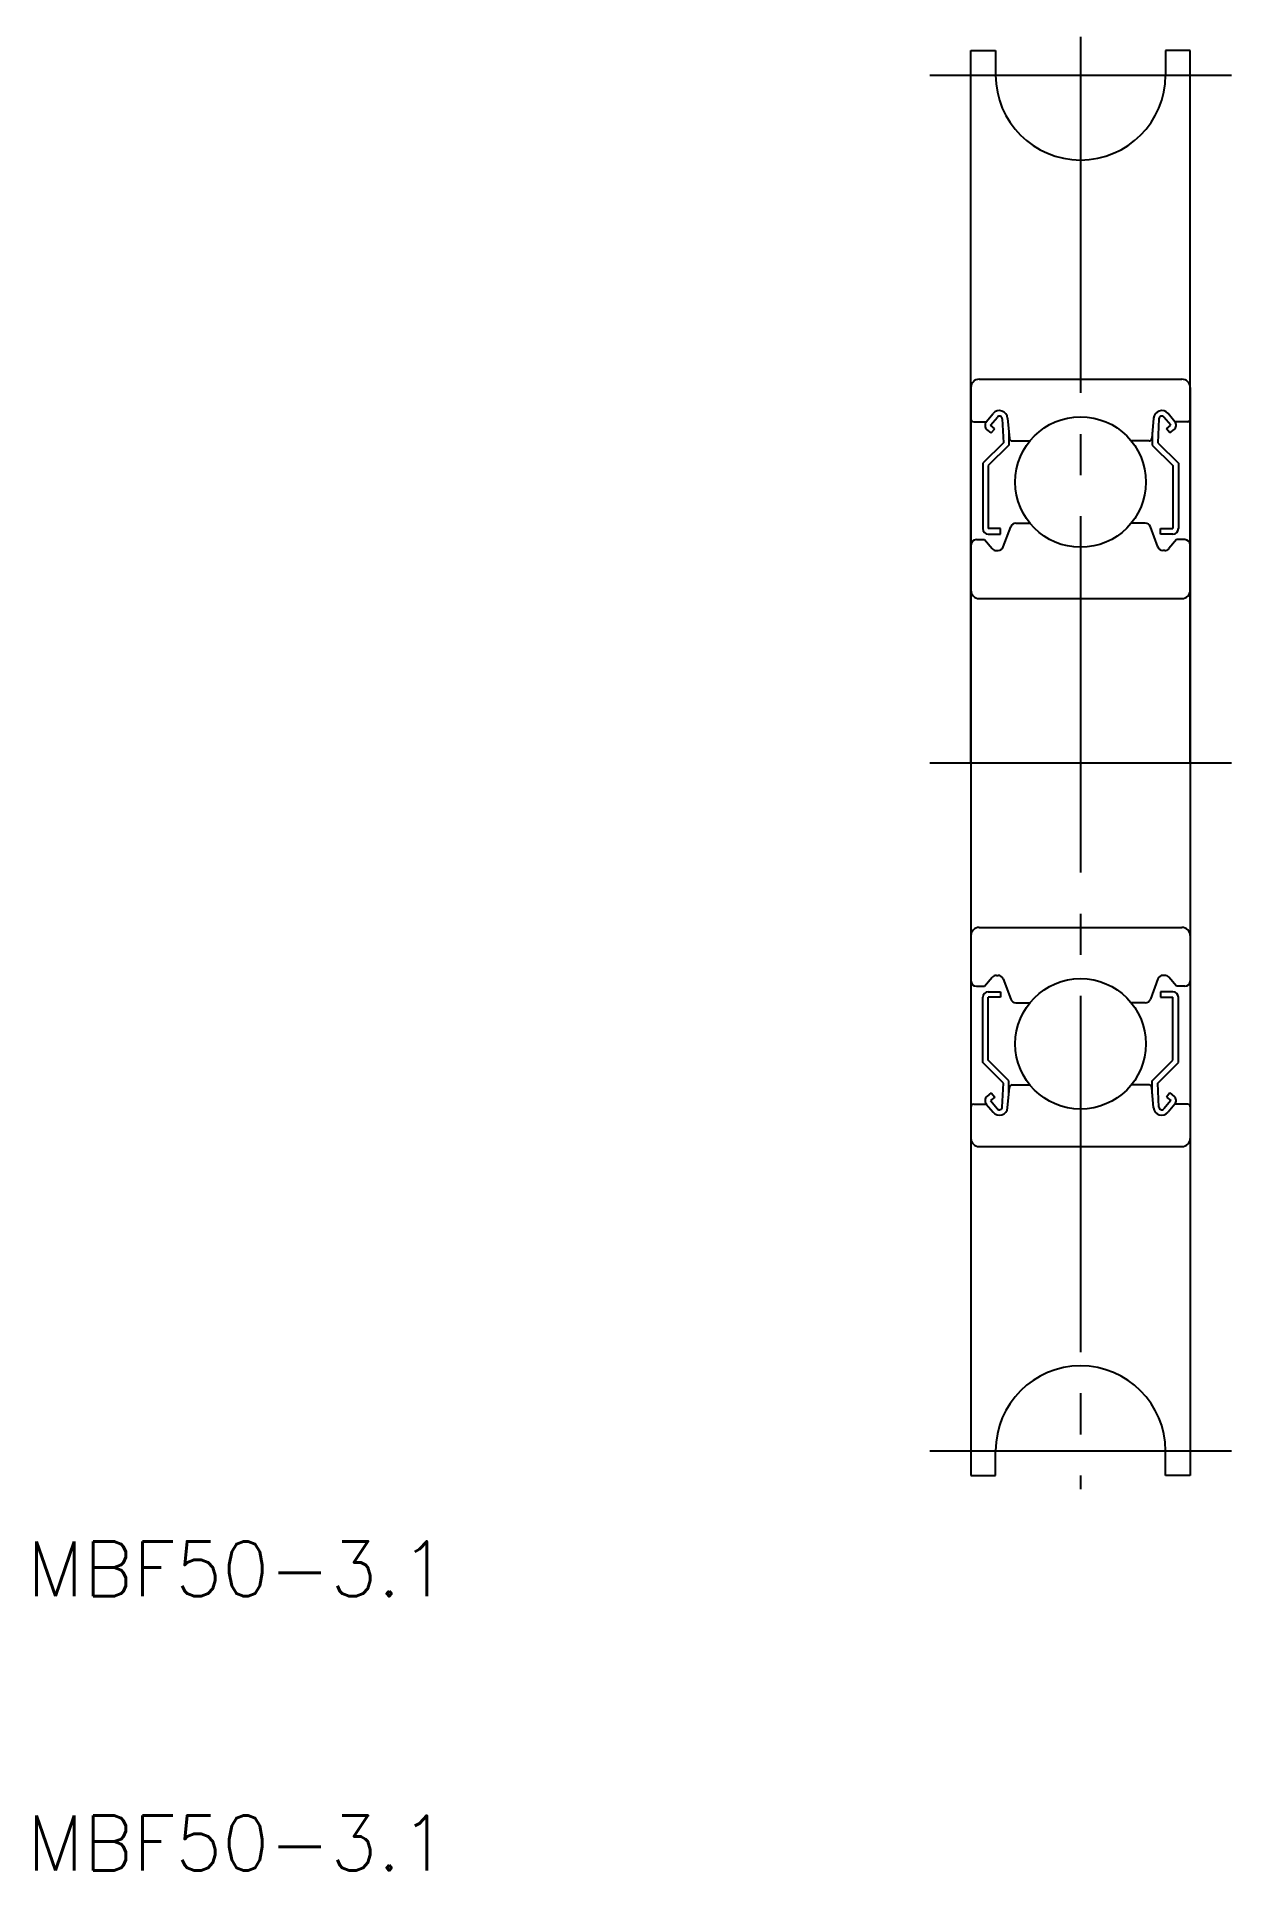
# Model space of a CAD drawing. Extents: x 130.2 to 173.8, y 112.4 to 179.3.
import ezdxf

# ---------------------------------------------------------------- set-up
doc = ezdxf.new("R2010")
doc.units = 0
doc.linetypes.add('CENTER', pattern=[17.5, 13, -1.5, 1.5, -1.5])
doc.layers.get('0').update_dxf_attribs({"linetype": 'CONTINUOUS'})
doc.layers.add('CENTER', color=1, linetype='CENTER')
doc.styles.get("Standard").update_dxf_attribs({"font": 'txt.shx', "bigfont": '@extfont2.shx'})

msp = doc.modelspace()

# ---------------------------------------------------------------- linework, layer by layer
at = {"color": 7, "linetype": 'CONTINUOUS'}
for p, q in [((164.323, 152.824), (164.323, 178.824)), ((164.323, 178.824), (165.223, 178.824)), ((165.223, 178.824), (165.223, 177.924)), ((171.423, 178.824), (171.423, 177.924)), ((172.323, 178.824), (171.423, 178.824)), ((172.323, 152.824), (172.323, 178.824)), ((164.323, 152.824), (164.323, 126.824)), ((172.323, 152.824), (172.323, 126.824)), ((165.223, 126.824), (165.223, 127.724)), ((171.423, 126.824), (171.423, 127.724)), ((164.323, 126.824), (165.223, 126.824)), ((172.323, 126.824), (171.423, 126.824))]:
    msp.add_line(p, q, dxfattribs=at)
for p, q in [((164.623, 166.824), (172.023, 166.824)), ((164.323, 166.524), (164.323, 139.124)), ((172.323, 166.524), (172.323, 139.124)), ((164.423, 165.274), (164.883, 165.274)), ((164.883, 165.274), (165.132, 165.572)), ((165.036, 165.145), (165.286, 165.444)), ((165.462, 165.384), (165.506, 164.507)), ((165.661, 165.405), (165.726, 164.665)), ((170.984, 165.405), (170.92, 164.665)), ((171.183, 165.384), (171.14, 164.507)), ((171.61, 165.145), (171.359, 165.444)), ((171.763, 165.274), (171.513, 165.572)), ((172.223, 165.274), (171.763, 165.274)), ((165.061, 164.864), (164.907, 164.992)), ((165.189, 165.017), (165.036, 165.145)), ((165.061, 164.864), (165.189, 165.017)), ((165.706, 164.894), (165.706, 164.424)), ((170.94, 164.894), (170.94, 164.424)), ((171.457, 165.017), (171.61, 165.145)), ((171.585, 164.864), (171.457, 165.017)), ((171.585, 164.864), (171.738, 164.992)), ((165.506, 164.507), (164.756, 163.757)), ((165.706, 164.424), (164.956, 163.674)), ((165.825, 164.574), (166.473, 164.574)), ((170.82, 164.574), (170.172, 164.574)), ((170.94, 164.424), (171.69, 163.674)), ((171.14, 164.507), (171.89, 163.757)), ((164.756, 163.757), (164.756, 161.374)), ((164.956, 163.674), (164.956, 161.374)), ((171.69, 163.674), (171.69, 161.374)), ((171.89, 163.757), (171.89, 161.374)), ((165.406, 161.374), (164.956, 161.374)), ((165.406, 161.174), (165.406, 161.374)), ((165.504, 160.706), (165.773, 161.443)), ((165.961, 161.574), (166.473, 161.574)), ((170.684, 161.574), (170.172, 161.574)), ((171.141, 160.706), (170.872, 161.443)), ((171.24, 161.374), (171.69, 161.374)), ((171.24, 161.174), (171.24, 161.374)), ((164.523, 160.974), (164.823, 160.974)), ((164.823, 160.974), (165.098, 160.646)), ((164.956, 161.174), (165.406, 161.174)), ((171.69, 161.174), (171.24, 161.174)), ((171.823, 160.974), (171.547, 160.646)), ((172.123, 160.974), (171.823, 160.974)), ((165.251, 160.574), (165.316, 160.574)), ((171.394, 160.574), (171.329, 160.574)), ((164.623, 158.824), (172.023, 158.824)), ((164.623, 146.824), (172.023, 146.824)), ((164.523, 144.674), (164.823, 144.674)), ((164.823, 144.674), (165.098, 145.003)), ((165.251, 145.074), (165.316, 145.074)), ((165.504, 144.943), (165.773, 144.206)), ((171.141, 144.943), (170.872, 144.206)), ((171.394, 145.074), (171.329, 145.074)), ((171.823, 144.674), (171.547, 145.003)), ((172.123, 144.674), (171.823, 144.674)), ((164.756, 141.891), (164.756, 144.274)), ((164.956, 144.474), (165.406, 144.474)), ((164.956, 141.974), (164.956, 144.274)), ((165.406, 144.274), (164.956, 144.274)), ((165.406, 144.474), (165.406, 144.274)), ((165.961, 144.074), (166.473, 144.074)), ((166.089, 144.074), (166.089, 144.074)), ((166.217, 144.074), (166.217, 144.074)), ((170.684, 144.074), (170.172, 144.074)), ((171.24, 144.474), (171.24, 144.274)), ((171.69, 144.474), (171.24, 144.474)), ((171.24, 144.274), (171.69, 144.274)), ((171.69, 141.974), (171.69, 144.274)), ((171.89, 141.891), (171.89, 144.274)), ((165.506, 141.141), (164.756, 141.891)), ((165.706, 141.224), (164.956, 141.974)), ((170.94, 141.224), (171.69, 141.974)), ((171.14, 141.141), (171.89, 141.891)), ((165.706, 140.754), (165.706, 141.224)), ((170.94, 140.754), (170.94, 141.224)), ((165.061, 140.784), (164.907, 140.656)), ((165.189, 140.631), (165.036, 140.503)), ((165.036, 140.503), (165.286, 140.205)), ((165.061, 140.784), (165.189, 140.631)), ((165.462, 140.264), (165.506, 141.141)), ((165.661, 140.243), (165.726, 140.983)), ((165.825, 141.074), (166.473, 141.074)), ((170.82, 141.074), (170.172, 141.074)), ((170.984, 140.243), (170.92, 140.983)), ((171.183, 140.264), (171.14, 141.141)), ((171.61, 140.503), (171.359, 140.205)), ((171.585, 140.784), (171.457, 140.631)), ((171.457, 140.631), (171.61, 140.503)), ((171.585, 140.784), (171.738, 140.656)), ((164.423, 140.374), (164.883, 140.374)), ((164.883, 140.374), (165.132, 140.077)), ((171.763, 140.374), (171.513, 140.077)), ((172.223, 140.374), (171.763, 140.374)), ((164.623, 138.824), (172.023, 138.824))]:
    msp.add_line(p, q)
for centre in [(168.323, 163.074), (168.323, 142.574)]:
    msp.add_circle(centre, 2.381)
for centre, start, end in [((168.323, 177.924), 180, 0), ((168.323, 127.724), 0, 180)]:
    msp.add_arc(centre, 3.1, start, end, dxfattribs=at)
for centre, radius, start, end in [((164.623, 166.524), 0.3, 90, 180), ((172.023, 166.524), 0.3, 0, 90), ((164.423, 165.374), 0.1, 180, 270), ((165.036, 165.146), 0.2, 140.00197, 230.08631), ((165.362, 165.379), 0.3, 4.99676, 140.00197), ((165.363, 165.379), 0.1, 2.81979, 140.00215), ((171.283, 165.379), 0.3, 39.99803, 175.00324), ((171.283, 165.379), 0.1, 39.99785, 177.18021), ((171.609, 165.146), 0.2, 309.91369, 39.99803), ((172.223, 165.374), 0.1, 270, 0), ((165.825, 164.674), 0.1, 184.99676, 269.99912), ((170.82, 164.674), 0.1, 270.00088, 355.00324), ((164.956, 161.374), 0.2, 180, 270), ((165.961, 161.374), 0.2, 90, 159.99165), ((170.684, 161.374), 0.2, 20.00835, 90), ((171.69, 161.374), 0.2, 270, 0), ((164.523, 160.774), 0.2, 90, 180), ((165.251, 160.774), 0.2, 219.9952, 270), ((165.316, 160.774), 0.2, 270, 339.99165), ((171.329, 160.774), 0.2, 200.00835, 270), ((171.394, 160.774), 0.2, 270, 320.0048), ((172.123, 160.774), 0.2, 0, 90), ((164.623, 159.124), 0.3, 180, 270), ((172.023, 159.124), 0.3, 270, 0), ((164.623, 146.524), 0.3, 90, 180), ((172.023, 146.524), 0.3, 0, 90), ((164.523, 144.874), 0.2, 180, 270), ((165.251, 144.874), 0.2, 90, 140.0048), ((165.316, 144.874), 0.2, 20.00835, 90), ((171.329, 144.874), 0.2, 90, 159.99165), ((171.394, 144.874), 0.2, 39.9952, 90), ((172.123, 144.874), 0.2, 270, 0), ((164.956, 144.274), 0.2, 90, 180), ((165.961, 144.274), 0.2, 200.00835, 270), ((170.684, 144.274), 0.2, 270, 339.99165), ((171.69, 144.274), 0.2, 0, 90), ((165.036, 140.503), 0.2, 129.91369, 219.99803), ((165.825, 140.974), 0.1, 90.00088, 175.00324), ((170.82, 140.974), 0.1, 4.99676, 89.99912), ((171.609, 140.503), 0.2, 320.00197, 50.08631), ((164.423, 140.274), 0.1, 90, 180), ((165.362, 140.27), 0.3, 219.99803, 355.00324), ((165.363, 140.269), 0.1, 219.99785, 357.18021), ((171.283, 140.27), 0.3, 184.99676, 320.00197), ((171.283, 140.269), 0.1, 182.81979, 320.00215), ((172.223, 140.274), 0.1, 0, 90), ((164.623, 139.124), 0.3, 180, 270), ((172.023, 139.124), 0.3, 270, 0)]:
    msp.add_arc(centre, radius, start, end)
at = {"layer": 'CENTER', "color": 1, "linetype": 'CENTER'}
for p, q in [((168.323, 179.324), (168.323, 126.324)), ((162.823, 177.924), (173.823, 177.924)), ((162.823, 152.824), (173.823, 152.824)), ((163.323, 152.824), (173.323, 152.824)), ((162.823, 127.724), (173.823, 127.724))]:
    msp.add_line(p, q, dxfattribs=at)

# ---------------------------------------------------------------- texts
at = {"color": 7, "linetype": 'CONTINUOUS'}
for p in [(129.895, 122.418), (129.895, 112.418)]:
    msp.add_text('MBF50-3.1', height=2, dxfattribs=at).set_placement(p)

doc.saveas('drawing.dxf')
